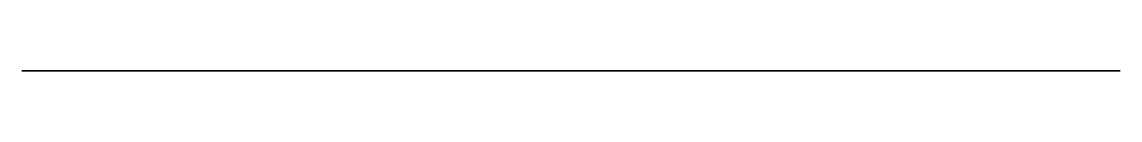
# Model space of a CAD drawing. Header units: metres. Extents: x -90 to 110, y 20 to 20.
import ezdxf

# ---------------------------------------------------------------- set-up
doc = ezdxf.new("R2010")
doc.units = ezdxf.units.M
doc.layers.add('ELLIPSE_WCS', color=6, linetype='Continuous')

msp = doc.modelspace()

# ---------------------------------------------------------------- linework, layer by layer
at = {"layer": 'ELLIPSE_WCS', "extrusion": (0, 1, 0)}
msp.add_ellipse((10, 20, 30), major_axis=(100, 0), ratio=0.5, dxfattribs=at)

doc.saveas('drawing.dxf')
